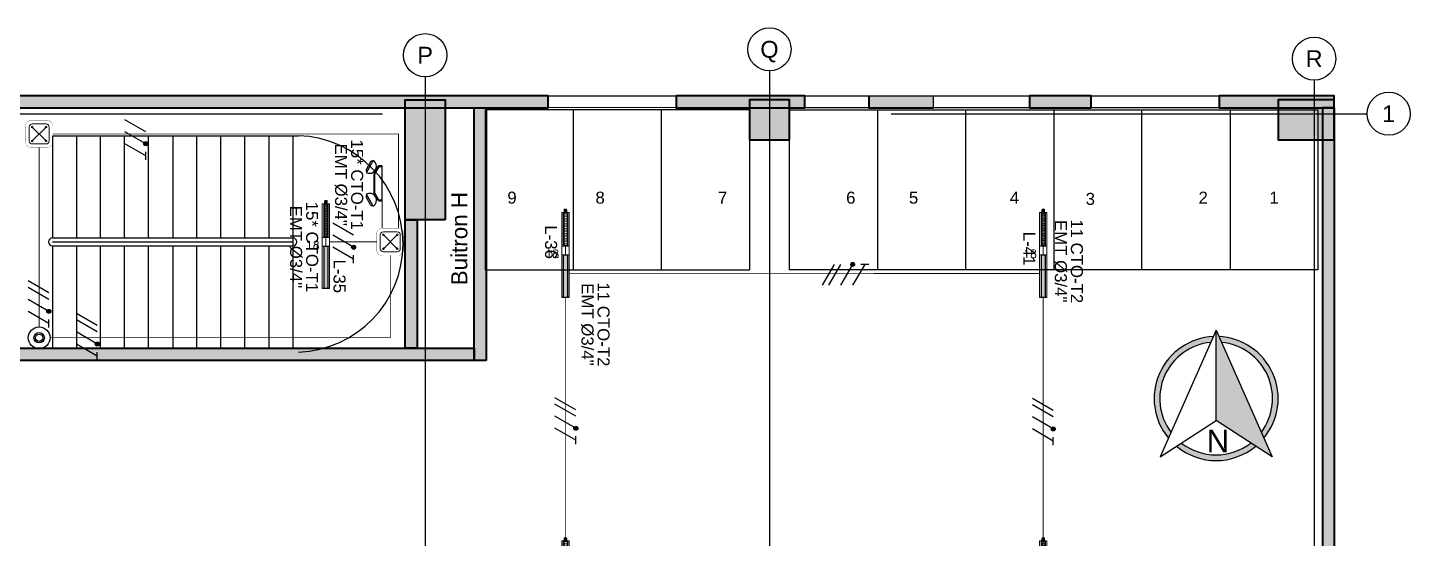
# Model space of a CAD drawing. Header units: millimetres. Extents: x -430 to 508, y 26 to 957.
# Drawn here: x 174.48 to 191.75, y 94.81 to 101.18 of the extents above; entities that cross this region are included whole.
import ezdxf
from ezdxf.enums import TextEntityAlignment as Align
from ezdxf.lldxf.tags import DXFTag

# ---------------------------------------------------------------- set-up
doc = ezdxf.new("R2010")
doc.units = ezdxf.units.MM
for name, pattern in [('Center', [50.8, 31.75, -6.35, 6.35, -6.35]), ('DASHED2', [9.525, 6.35, -3.175]), ('LÍNEAS_OCULTASX2', [0.75, 0.5, -0.25])]:
    doc.linetypes.add(name, pattern=pattern)
for name, color, linetype in [('-ALAMBRADO', 7, 'Continuous'), ('-CN-GYD-ILUMINACION-EM', 1, 'Continuous'), ('-CN-GYD-TEXTOS', 7, 'Continuous'), ('-parquead', 8, 'Continuous'), ('A-HATCH CONCRETO', 8, 'Continuous'), ('A_CIRCULO DE EJES', 252, 'Continuous'), ('AREA PARQUEO', 8, 'Continuous'), ('GG_LUMINARIA LED HERMETICA', 1, 'Continuous'), ('LUMINARIA DE EMERGENCIA', 1, 'Continuous'), ('NORTE', 7, 'Continuous'), ('PROYECCION', 8, 'DASHED2'), ('SENSOR MOVIMIENTO', 3, 'Continuous'), ('Textos-espacios', 8, 'Continuous')]:
    doc.layers.add(name, color=color, linetype=linetype)
doc.layers.add('-auxiliar', color=190, linetype='Continuous', plot=False)
for name, color, linetype, lineweight in [('-CN-GYD-INTERRUPTORES DE PARED', 3, 'Continuous', 20), ('-CN-GYD-TUBERÍA PRINCIPAL ILUMINACION', 5, 'Continuous', 5), ('-CN-GYD-TUBERÍA TOMACORRIENTE PVC', 86, 'Continuous', 18), ('_TEXTO', 7, 'Continuous', 9), ('Estructura', 250, 'Continuous', 40), ('Muro', 250, 'Continuous', 40), ('TEXTOS', 250, 'Continuous', 20)]:
    doc.layers.add(name, color=color, linetype=linetype, lineweight=lineweight)
doc.layers.add('-CN-GYD-VENTANA GRAFICA', color=7, linetype='Continuous', lineweight=5, true_color=0xa953a0)
doc.layers.add('Columna', color=7, linetype='Continuous', lineweight=40, true_color=0x4d4d4d)
doc.layers.add('EJE-ESTRUCTURA', color=7, linetype='Center', true_color=0xbdbdbd)
doc.layers.add('JCA_HATCH 254', color=7, linetype='Continuous', true_color=0xcfcfcf)
doc.styles.add('A_TEXT1', font='arial.ttf')
doc.styles.add('CORPORATIVO', font='simplex.shx')
doc.styles.add('GYD', font='arial.ttf', dxfattribs={"height": 2.5})
doc.styles.get("Standard").update_dxf_attribs({"font": 'arial.ttf'})
tags = doc.linetypes.add('EMT_LINE', pattern='A,0.5,-0.2,["EMT",Standard,S=0.1,R=0,X=-0.1,Y=-0.05],-0.25', length=0.95).pattern_tags.tags
tags[6] = DXFTag(74, 10)
pattern_1 = [(270, (73.633, 4.985), (10.40324, -6.00631), [1.50158, -10.51105]), (360, (73.6335, 4.2344), (10.40324, 6.00631), [0.75079, -20.05569]), (360, (73.6335, 4.047), (10.40324, 6.00631), [0.60063, -20.20584]), (360, (73.6335, 4.422), (10.40324, 6.00631), [0.60063, -20.20584]), (330, (73.633, 3.859), (10.40324, 6.00631), [0.4805, -11.53212]), (30, (73.633, 4.61), (4e-09, 12.01262), [0.4805, -11.53212])]

# ---------------------------------------------------------------- blocks, each defined once
blk = doc.blocks.new('GG_HERMETICA')
h = blk.add_hatch()
h.set_pattern_fill('SWAMP', color=252, scale=0.472938, angle=270)
h.set_pattern_definition(pattern_1)
h.paths.add_polyline_path([(-20, -24), (-20, 23), (-550, 23), (-550, -24)])
h = blk.add_hatch()
h.set_pattern_fill('SWAMP', color=252, scale=0.472938, angle=270)
h.set_pattern_definition(pattern_1)
h.paths.add_polyline_path([(509, -24), (509, 24), (90, 23), (90, -24)])
at = {"layer": '-CN-GYD-INTERRUPTORES DE PARED', "color": 1}
blk.add_line((-20, 0), (90, 0), dxfattribs=at)
at = {"layer": '-CN-GYD-INTERRUPTORES DE PARED', "color": 1, "extrusion": (0, 0, -1)}
blk.add_lwpolyline([(20, -46), (550, -46), (550, 46), (20, 46)], dxfattribs=at)
at = {"layer": '-CN-GYD-INTERRUPTORES DE PARED', "color": 1}
for points in [[(509, -46), (509, 46)], [(513, 8), (512, 7), (512, 3), (511, 0), (511, -13), (509, -13), (509, 0), (509, 13), (511, 13), (511, 0), (512, -3), (512, -7), (513, -8)], [(519, 12), (519, 17), (513, 17), (513, 17), (512, 16), (511, 15), (511, 13), (512, 12), (513, 11), (519, 11)], [(513, 11), (513, 8), (519, 8)], [(518, 17), (518, 11), (518, 8), (518, 0), (518, -8), (518, -11), (518, -17)], [(528, -12), (528, -16), (520, -16), (520, -12), (520, 0), (520, 12), (519, 12), (519, 0), (519, -12), (520, -12)], [(520, 12), (520, 16), (528, 16), (528, 12)], [(528, 8), (520, 8)], [(541, -14), (540, -16), (530, -16), (530, -12), (530, 0), (530, 12), (528, 12), (528, 0), (528, -12), (530, -12)], [(530, 12), (530, 16), (540, 16), (541, 14)], [(530, 7), (540, 7), (540, 9), (530, 9)], [(540, 9), (541, 11)], [(540, 7), (541, 4)], [(519, -12), (519, -17), (513, -17), (513, -17), (512, -16), (511, -15), (511, -13), (512, -12), (513, -11), (519, -11)], [(513, -11), (513, -8), (519, -8)], [(528, -8), (520, -8)], [(530, -7), (540, -7), (540, -9), (530, -9)], [(540, -7), (541, -4)], [(540, -9), (541, -11)]]:
    blk.add_lwpolyline(points, dxfattribs=at)
blk.add_lwpolyline([(550, -11), (550, 0), (550, 11), (548, 14), (546, 14), (541, 14), (541, 0), (541, -14), (546, -14), (548, -14)], close=True, dxfattribs=at)
for points in [[(509, 46, 0), (90, 46, 0), (-20, 46, 0), (-20, -46, 0), (90, -46, 0), (90, 46, 0)], [(90, -46, 0), (509, -46, 0)]]:
    blk.add_polyline3d(points, dxfattribs=at)
at = {"ltscale": 0.3}
blk.add_line((-550, -40), (-550, 40), dxfattribs=at)
at = {"color": 1}
blk.add_lwpolyline([(-20, 23), (-20, -24), (-550, -24), (-550, 23)], close=True, dxfattribs=at)
blk.add_lwpolyline([(509, -24), (90, -24), (90, 23), (509, 23)], dxfattribs=at)
at = {"color": 7, "style": 'CORPORATIVO', "flags": 1}
for tag, p in [('TIPOCONTROL', (-554, 0)), ('CONTROL', (-554, 10)), ('ACTUADOR', (-554, -10))]:
    blk.add_attdef(tag, text='', height=2, dxfattribs=at).set_placement(p, align=Align.MIDDLE_RIGHT)
at = {"color": 7, "style": 'CORPORATIVO'}
blk.add_attdef('IDENTIFICACION', text='', height=2, dxfattribs=at).set_placement((0, 82), align=Align.BOTTOM_CENTER)
at = {"color": 7, "style": 'CORPORATIVO', "flags": 1}
for tag, p in [('FABRICANTE', (553, 16)), ('REFERENCIA', (553, 5)), ('LOCALIZACION', (553, -5)), ('POTENCIA', (553, -16))]:
    blk.add_attdef(tag, text='', height=2, dxfattribs=at).set_placement(p, align=Align.MIDDLE_LEFT)
at = {"color": 7, "style": 'CORPORATIVO'}
blk.add_attdef('CIRCUITO', text='', height=2, dxfattribs=at).set_placement((532, -92), align=Align.TOP_LEFT)
blk = doc.blocks.new('3x')
at = {"layer": '-ALAMBRADO'}
h = blk.add_hatch(color=256, dxfattribs=at)
edge = h.paths.add_edge_path()
edge.add_arc((0.078, 0.13), 0.025, 0, 360)
for p, q in [((-0.152, 0.13), (-0.302, -0.13)), ((-0.072, 0.13), (-0.222, -0.13)), ((0.078, 0.13), (-0.072, -0.13)), ((0.228, 0.13), (0.078, -0.13))]:
    blk.add_line(p, q, dxfattribs=at)
blk.add_lwpolyline([(0.278, 0.13), (0.178, 0.13)], dxfattribs=at)
blk.add_circle((0.078, 0.13), 0.025, dxfattribs=at)
blk = doc.blocks.new('*U27')
at = {"layer": '-ALAMBRADO'}
blk.add_blockref('3x', (0, 0), dxfattribs=at)
blk = doc.blocks.new('A$Cf847e5f9')
at = {"true_color": 0x636466}
h = blk.add_hatch(color=251, dxfattribs=at)
h.dxf.hatch_style = 1
h.paths.add_polyline_path([(7.58, 4.1), (17.59, -2.41), (7.58, 20.19)])
h = blk.add_hatch(color=256)
h.dxf.hatch_style = 1
h.paths.add_polyline_path([(-0.94, 0.95), (-0.48, 1.98, -0.58483), (6.62, 18.02), (7.08, 19.06, 0.618991)])
h.paths.add_polyline_path([(15.65, 1.98), (16.1, 0.95, 0.618991), (8.08, 19.06), (8.54, 18.02, -0.58483)])
h = blk.add_hatch(color=256)
h.dxf.hatch_style = 1
h.paths.add_polyline_path([(1.39, 0.07), (0.5, -0.5, 0.361596), (14.66, -0.5), (13.78, 0.07, -0.344197)])
for points in [[(-2.43, -2.41), (7.58, 4.1)], [(17.59, -2.41), (7.58, 4.1)]]:
    blk.add_lwpolyline(points)
at = {"layer": 'NORTE'}
for q in [(-2.43, -2.41), (17.59, -2.41)]:
    blk.add_line((7.58, 20.19), q, dxfattribs=at)
blk.add_lwpolyline([(7.58, 4.1), (7.58, 20.19)], dxfattribs=at)
for radius, start, end in [(11.06, 92.5879, 219.6164), (10.06, 95.4614, 216.7429), (11.06, 320.3836, 87.4121), (10.06, 323.2571, 84.5386), (10.06, 232.0134, 307.9866), (11.06, 230.2404, 309.7596)]:
    blk.add_arc((7.58, 8), radius, start, end, dxfattribs=at)
at = {"layer": 'NORTE', "insert": (5.88, 2.43), "char_height": 4, "attachment_point": 1}
blk.add_mtext_dynamic_manual_height_columns('N', width=1.3231, gutter_width=12.5, heights=[0], dxfattribs=at)
blk = doc.blocks.new('Caja de paso')
at = {"layer": '-CN-GYD-TUBERÍA TOMACORRIENTE PVC', "const_width": 0.00173}
blk.add_lwpolyline([(-0.111, 0.067), (-0.111, -0.067, 0.414214), (-0.067, -0.111), (0.067, -0.111, 0.414214), (0.111, -0.067), (0.111, 0.067, 0.414214), (0.067, 0.111), (-0.067, 0.111, 0.414214)], format="xyb", close=True, dxfattribs=at)
at = {"layer": '-CN-GYD-TUBERÍA TOMACORRIENTE PVC'}
blk.add_lwpolyline([(-0.057, -0.082), (0.057, -0.082, 0.414214), (0.082, -0.057), (0.082, 0.057, 0.414214), (0.057, 0.082), (-0.057, 0.082, 0.414214), (-0.082, 0.057), (-0.082, -0.057, 0.414214)], format="xyb", close=True, dxfattribs=at)
at = {"layer": '-CN-GYD-TUBERÍA TOMACORRIENTE PVC', "linetype": 'LÍNEAS_OCULTASX2'}
for points in [[(-0.057, 0.057), (0.057, -0.057)], [(0.057, 0.057), (-0.057, -0.057)]]:
    blk.add_lwpolyline(points, dxfattribs=at)
at = {"layer": '-CN-GYD-TUBERÍA TOMACORRIENTE PVC'}
for centre in [(-0.057, 0.057), (0.057, 0.057), (-0.057, -0.057), (0.057, -0.057)]:
    blk.add_circle(centre, 0.00665, dxfattribs=at)
blk = doc.blocks.new('O6C20-MDW')
at = {"layer": 'SENSOR MOVIMIENTO'}
for radius in [129, 62.1, 43.1]:
    blk.add_circle((63166, 32657), radius, dxfattribs=at)
blk = doc.blocks.new('*U528')
at = {"layer": '-CN-GYD-ILUMINACION-EM', "ltscale": 0.3}
for p, q in [((-145, 270), (-200, 170)), ((-114, 285), (-197, 136)), ((-119, 277), (-119, 277)), ((-193, 144), (-193, 144)), ((-145, -270), (-200, -170)), ((-114, -285), (-197, -136)), ((-193, -144), (-193, -144)), ((-119, -277), (-119, -277))]:
    blk.add_line(p, q, dxfattribs=at)
at = {"layer": '-CN-GYD-ILUMINACION-EM'}
for p, q in [((0, 217), (-46, 217)), ((0, 207), (-40, 207)), ((0, -217), (0, 217)), ((-104, 116), (-104, -116)), ((-94, 114), (-94, -114)), ((-46, -217), (0, -217)), ((-40, -207), (0, -207))]:
    blk.add_line(p, q, dxfattribs=at)
for points in [[(-46, 217), (-104, 116)], [(-40, 207), (-94, 114)], [(-56, 199), (-70, 208)], [(-96, 130), (-110, 138)], [(-96, -130), (-110, -138)], [(-46, -217), (-104, -116)], [(-40, -207), (-94, -114)], [(-56, -199), (-70, -208)]]:
    blk.add_lwpolyline(points, dxfattribs=at)
at = {"layer": '-CN-GYD-ILUMINACION-EM', "ltscale": 0.3}
for centre, radius, start, end in [((-156, 211), 85.5, 240.9715, 60.9715), ((-128, 260), 19.1, 60.9715, 150.9715), ((-183, 161), 19.1, 150.9715, 240.9715), ((-183, -161), 19.1, 119.0285, 209.0285), ((-156, -211), 85.5, 299.0285, 119.0285), ((-128, -260), 19.1, 209.0285, 299.0285)]:
    blk.add_arc(centre, radius, start, end, dxfattribs=at)
at = {"layer": '-CN-GYD-TEXTOS', "style": 'GYD'}
blk.add_attdef('5', (-68, -406), '', height=125, rotation=90, dxfattribs=at)
blk = doc.blocks.new('2x')
at = {"layer": '-ALAMBRADO'}
h = blk.add_hatch(color=256, dxfattribs=at)
edge = h.paths.add_edge_path()
edge.add_arc((0.075, 0.13), 0.025, 0, 360)
for p, q in [((-0.075, 0.13), (-0.225, -0.13)), ((0.075, 0.13), (-0.075, -0.13)), ((0.225, 0.13), (0.075, -0.13))]:
    blk.add_line(p, q, dxfattribs=at)
blk.add_lwpolyline([(0.275, 0.13), (0.175, 0.13)], dxfattribs=at)
blk.add_circle((0.075, 0.13), 0.025, dxfattribs=at)
blk = doc.blocks.new('*U23')
at = {"layer": '-ALAMBRADO'}
blk.add_blockref('2x', (0, 0), dxfattribs=at)
blk = doc.blocks.new('A_B_Eje')
at = {"layer": 'A_CIRCULO DE EJES', "ltscale": 1.5}
blk.add_circle((0, 0), 0.0045, dxfattribs=at)
at = {"layer": 'A_CIRCULO DE EJES', "ltscale": 1.5, "style": 'A_TEXT1'}
blk.add_attdef('EJE', text='', height=0.0035, dxfattribs=at).set_placement((0, 0), align=Align.MIDDLE_CENTER)
blk = doc.blocks.new('estructura etapa 3')
at = {"layer": 'Columna', "transparency": 33554687}
h = blk.add_hatch(color=256, dxfattribs=at)
h.dxf.hatch_style = 1
h.paths.add_polyline_path([(-876.45, -6659.124), (-876.95, -6659.124), (-876.95, -6657.624), (-876.45, -6657.624)])
h.paths.add_polyline_path([(-867.95, -6659.124), (-868.45, -6659.124), (-868.45, -6657.624), (-867.95, -6657.624)])
h.paths.add_polyline_path([(-860.452, -6659.124), (-860.952, -6659.124), (-860.952, -6657.624), (-860.452, -6657.624)])
h.paths.add_polyline_path([(-856.154, -6658.124), (-856.154, -6657.624), (-856.654, -6657.624), (-856.654, -6658.124)])
h.paths.add_polyline_path([(-883.95, -6659.124), (-884.45, -6659.124), (-884.45, -6657.624), (-883.95, -6657.624)])
h.paths.add_polyline_path([(-891.651, -6658.124), (-891.651, -6657.624), (-892.35, -6657.624), (-892.35, -6658.124)])
h.paths.add_polyline_path([(-849.354, -6658.124), (-849.354, -6657.624), (-850.055, -6657.624), (-850.055, -6658.124)])
h.paths.add_polyline_path([(-849.354, -6668.199), (-849.354, -6667.599), (-849.854, -6667.599), (-849.854, -6668.199)])
h.paths.add_polyline_path([(-856.154, -6668.149), (-856.154, -6667.649), (-856.654, -6667.649), (-856.654, -6668.149)])
h.paths.add_polyline_path([(-859.952, -6667.649), (-859.952, -6668.149), (-861.452, -6668.149), (-861.452, -6667.649)])
h.paths.add_polyline_path([(-868.95, -6667.649), (-868.95, -6668.149), (-867.45, -6668.149), (-867.45, -6667.649)])
h.paths.add_polyline_path([(-875.95, -6667.649), (-875.95, -6668.149), (-877.45, -6668.149), (-877.45, -6667.649)])
h.paths.add_polyline_path([(-884.95, -6667.649), (-884.95, -6668.149), (-883.45, -6668.149), (-883.45, -6667.649)])
h.paths.add_polyline_path([(-891.85, -6668.199), (-891.851, -6667.599), (-892.35, -6667.599), (-892.349, -6668.199)])
h.paths.add_polyline_path([(-891.85, -6676.199), (-891.85, -6675.599), (-892.349, -6675.599), (-892.349, -6676.199)])
h.paths.add_polyline_path([(-884.95, -6675.649), (-884.95, -6676.149), (-883.45, -6676.149), (-883.45, -6675.649)])
h.paths.add_polyline_path([(-875.95, -6675.649), (-875.95, -6676.149), (-877.45, -6676.149), (-877.45, -6675.649)])
h.paths.add_polyline_path([(-868.95, -6675.649), (-868.95, -6676.149), (-867.45, -6676.149), (-867.45, -6675.649)])
h.paths.add_polyline_path([(-859.952, -6675.649), (-859.952, -6676.149), (-861.452, -6676.149), (-861.452, -6675.649)])
h.paths.add_polyline_path([(-856.154, -6676.149), (-856.154, -6675.649), (-856.654, -6675.649), (-856.654, -6676.149)])
h.paths.add_polyline_path([(-849.354, -6676.199), (-849.354, -6675.599), (-849.854, -6675.599), (-849.854, -6676.199)])
h.paths.add_polyline_path([(-849.354, -6686.299), (-849.354, -6685.699), (-849.854, -6685.699), (-849.854, -6686.299)])
h.paths.add_polyline_path([(-856.154, -6686.249), (-856.154, -6685.749), (-856.654, -6685.749), (-856.654, -6686.249)])
h.paths.add_polyline_path([(-859.952, -6685.749), (-859.952, -6686.249), (-861.452, -6686.249), (-861.452, -6685.749)])
h.paths.add_polyline_path([(-868.95, -6685.749), (-868.95, -6686.249), (-867.45, -6686.249), (-867.45, -6685.749)])
h.paths.add_polyline_path([(-875.95, -6685.749), (-875.95, -6686.249), (-877.45, -6686.249), (-877.45, -6685.749)])
h.paths.add_polyline_path([(-884.95, -6685.749), (-884.95, -6686.249), (-883.45, -6686.249), (-883.45, -6685.749)])
h.paths.add_polyline_path([(-891.847, -6686.299), (-891.851, -6685.699), (-892.35, -6685.699), (-892.346, -6686.299)])
h.paths.add_polyline_path([(-891.651, -6694.249), (-891.651, -6693.749), (-892.35, -6693.749), (-892.35, -6694.249)])
h.paths.add_polyline_path([(-884.95, -6693.749), (-884.95, -6694.249), (-883.45, -6694.249), (-883.45, -6693.749)])
h.paths.add_polyline_path([(-875.95, -6693.749), (-875.95, -6694.249), (-877.45, -6694.249), (-877.45, -6693.749)])
h.paths.add_polyline_path([(-868.95, -6693.749), (-868.95, -6694.249), (-867.45, -6694.249), (-867.45, -6693.749)])
h.paths.add_polyline_path([(-859.952, -6693.749), (-859.952, -6694.249), (-861.452, -6694.249), (-861.452, -6693.749)])
h.paths.add_polyline_path([(-856.054, -6694.249), (-856.054, -6693.749), (-856.654, -6693.749), (-856.654, -6694.249)])
h.paths.add_polyline_path([(-849.353, -6694.294), (-849.354, -6693.699), (-849.855, -6693.699), (-849.854, -6694.294)])
h.paths.add_polyline_path([(-849.358, -6703.974), (-849.353, -6703.374), (-849.854, -6703.374), (-849.859, -6703.974)])
h.paths.add_polyline_path([(-856.054, -6703.924), (-856.054, -6703.424), (-856.654, -6703.424), (-856.654, -6703.924)])
h.paths.add_polyline_path([(-861.847, -6703.424), (-860.347, -6703.424), (-860.347, -6703.924), (-861.847, -6703.924)])
h.paths.add_polyline_path([(-867.95, -6704.924), (-867.95, -6703.424), (-868.45, -6703.424), (-868.45, -6704.924)])
h.paths.add_polyline_path([(-876.45, -6704.924), (-876.45, -6703.424), (-876.95, -6703.424), (-876.95, -6704.924)])
h.paths.add_polyline_path([(-883.95, -6704.924), (-883.95, -6703.424), (-884.45, -6703.424), (-884.45, -6704.924)])
h.paths.add_polyline_path([(-891.651, -6703.924), (-891.651, -6703.424), (-892.35, -6703.424), (-892.35, -6703.924)])
h.paths.add_polyline_path([(-891.65, -6711.949), (-891.65, -6711.449), (-892.35, -6711.449), (-892.35, -6711.949)])
h.paths.add_polyline_path([(-883.95, -6709.549), (-883.95, -6711.949), (-884.45, -6711.949), (-884.45, -6709.549)])
h.paths.add_polyline_path([(-876.95, -6709.549), (-876.95, -6711.949), (-876.45, -6711.949), (-876.45, -6709.549)])
h.paths.add_polyline_path([(-868.45, -6709.549), (-868.45, -6711.949), (-867.95, -6711.949), (-867.95, -6709.549)])
h.paths.add_polyline_path([(-860.952, -6711.949), (-860.952, -6709.549), (-860.452, -6709.549), (-860.452, -6711.949)])
h.paths.add_polyline_path([(-855.954, -6711.949), (-855.954, -6711.449), (-856.654, -6711.449), (-856.654, -6711.949)])
h.paths.add_polyline_path([(-849.354, -6711.949), (-849.354, -6711.449), (-850.054, -6711.449), (-850.054, -6711.949)])
edge = h.paths.add_edge_path()
edge.add_line((-876.7, -6657.34), (-876.7, -6714.914))
at = {"layer": 'EJE-ESTRUCTURA'}
for p, q in [((-856.404, -6657.265), (-856.404, -6714.839)), ((-860.702, -6657.34), (-860.702, -6714.914)), ((-860.702, -6657.34), (-860.702, -6714.914)), ((-856.404, -6657.399), (-856.404, -6657.4)), ((-849.604, -6657.382), (-849.604, -6714.839)), ((-849.604, -6657.399), (-849.604, -6657.4)), ((-892.986, -6657.799), (-848.943, -6657.799))]:
    blk.add_line(p, q, dxfattribs=at)
at = {"layer": 'Estructura'}
for points in [[(-860.452, -6659.124), (-860.952, -6659.124), (-860.952, -6657.624), (-860.452, -6657.624)], [(-856.154, -6658.124), (-856.154, -6657.624), (-856.654, -6657.624), (-856.654, -6658.124)], [(-849.354, -6658.124), (-849.354, -6657.624), (-850.055, -6657.624), (-850.055, -6658.124)]]:
    blk.add_lwpolyline(points, close=True, dxfattribs=at)
ref = blk.add_blockref('A_B_Eje', (-856.404, -6656.995), dxfattribs=dict(xscale=60, yscale=60, zscale=60))
ref.add_attrib('EJE', 'Q', dxfattribs={"color": 7, "ltscale": 1.5, "height": 0.21, "style": 'A_TEXT1'}).set_placement((-856.404, -6656.995), align=Align.MIDDLE_CENTER)
ref = blk.add_blockref('A_B_Eje', (-860.702, -6657.069), dxfattribs=dict(xscale=60, yscale=60, zscale=60))
ref.add_attrib('EJE', 'P', dxfattribs={"color": 7, "ltscale": 1.5, "height": 0.21, "style": 'A_TEXT1'}).set_placement((-860.702, -6657.069), align=Align.MIDDLE_CENTER)
ref = blk.add_blockref('A_B_Eje', (-849.604, -6657.112), dxfattribs=dict(xscale=60, yscale=60, zscale=60))
ref.add_attrib('EJE', 'R', dxfattribs={"color": 7, "ltscale": 1.5, "height": 0.21, "style": 'A_TEXT1'}).set_placement((-849.604, -6657.112), align=Align.MIDDLE_CENTER)
ref = blk.add_blockref('A_B_Eje', (-848.673, -6657.799), dxfattribs=dict(xscale=60, yscale=60, zscale=60))
ref.add_attrib('EJE', '1', dxfattribs={"color": 7, "ltscale": 1.5, "height": 0.21, "style": 'A_TEXT1'}).set_placement((-848.673, -6657.799), align=Align.MIDDLE_CENTER)
blk = doc.blocks.new('A$C972f9415')
at = {"layer": 'A-HATCH CONCRETO', "ltscale": 0.03}
h = blk.add_hatch(color=256, dxfattribs=at)
h.dxf.hatch_style = 1
h.paths.add_polyline_path([(52.108, 57.896), (52.108, 58.046)], flags=17)
h.paths.add_polyline_path([(52.108, 57.896), (52.108, 58.046), (50.674, 58.046), (50.674, 57.896)])
h.paths.add_polyline_path([(49.074, 57.896), (49.074, 58.046), (48.306, 58.046), (48.306, 57.896), (47.106, 57.896), (47.106, 58.046), (46.299, 58.046), (46.299, 57.896)])
h.paths.add_polyline_path([(45.499, 57.896), (45.499, 58.046), (43.895, 58.046), (43.895, 57.896)])
h.paths.add_polyline_path([(42.295, 57.896), (42.295, 58.046), (32.53, 58.046), (32.53, 57.896)])
h.paths.add_polyline_path([(30.93, 57.896), (30.93, 58.046), (28.93, 58.046), (28.93, 57.896)])
h.paths.add_polyline_path([(27.33, 57.896), (27.33, 58.046), (26.028, 58.046), (26.028, 57.896)])
h.paths.add_polyline_path([(25.228, 57.896), (25.228, 58.046), (23.858, 58.046), (23.858, 57.896)])
h.paths.add_polyline_path([(23.058, 57.896), (23.058, 58.046), (21.257, 58.046), (21.257, 57.896)])
h.paths.add_polyline_path([(19.657, 57.897), (19.657, 58.047), (19.054, 58.046), (19.054, 57.896)])
h.paths.add_polyline_path([(17.854, 57.896), (17.854, 58.046), (14.654, 58.046), (14.654, 57.896)])
h.paths.add_polyline_path([(13.454, 57.896), (13.454, 58.046), (12.852, 58.046), (12.852, 57.896), (12.052, 57.898), (12.052, 58.046), (7.227, 58.046), (7.227, 57.896), (12.114, 57.898), (14.114, 57.896)])
at = {"layer": 'JCA_HATCH 254'}
h = blk.add_hatch(color=256, dxfattribs=at)
h.paths.add_polyline_path([(41.522, 54.742), (41.372, 54.742), (41.372, 57.896), (41.522, 57.896)])
h.paths.add_polyline_path([(33.013, 54.742), (33.013, 54.892), (41.372, 54.892), (41.372, 54.742)])
h.paths.add_polyline_path([(40.66, 54.892), (40.51, 54.892), (40.51, 56.496), (40.66, 56.496)])
h.paths.add_polyline_path([(33.163, 55.888), (33.013, 55.888), (33.013, 56.496), (33.163, 56.496)])
edge = h.paths.add_edge_path()
edge.add_line((40.51, 57.546), (40.51, 57.696))
edge.add_line((40.51, 57.696), (40.51, 57.546))
at = {"layer": 'JCA_HATCH 254', "linetype": 'Continuous', "ltscale": 0.3, "true_color": 0x636466, "transparency": 33554687}
h = blk.add_hatch(color=251, dxfattribs=at)
h.dxf.hatch_style = 1
h.paths.add_polyline_path([(52.113, 57.896), (51.963, 57.896), (51.963, 14.896), (52.113, 14.896)])
at = {"layer": '-auxiliar', "elevation": -201.258}
for points in [[(40.66, 54.892), (40.51, 54.892), (40.51, 56.496), (40.66, 56.496)], [(33.013, 54.742), (33.013, 54.892), (41.372, 54.892), (41.372, 54.742)]]:
    blk.add_lwpolyline(points, close=True, dxfattribs=at)
at = {"layer": '-parquead'}
blk.add_line((45.499, 58.046), (47.106, 58.046), dxfattribs=at)
for points in [[(42.295, 58.045), (43.895, 58.046), (43.895, 57.896), (42.295, 57.897)], [(47.106, 58.046), (48.306, 58.046), (48.306, 57.896), (47.106, 57.896)], [(49.074, 58.046), (50.674, 58.046), (50.674, 57.896), (49.074, 57.896)]]:
    blk.add_lwpolyline(points, close=True, dxfattribs=at)
for points in [[(46.299, 58.046), (46.299, 57.896), (45.499, 57.896), (45.499, 58.046)], [(44.809, 57.871), (41.509, 57.871), (41.509, 55.871), (44.809, 55.871)], [(42.609, 57.871), (42.609, 55.871)], [(43.709, 55.871), (43.709, 57.871)], [(44.809, 57.871), (44.809, 55.871)], [(51.908, 55.871), (45.309, 55.871), (45.309, 57.871)], [(45.309, 57.871), (51.908, 57.871)], [(46.408, 57.871), (46.408, 55.871)], [(47.508, 55.871), (47.508, 57.871)], [(48.608, 57.871), (48.608, 55.871)], [(49.708, 55.871), (49.708, 57.871)], [(50.808, 57.871), (50.808, 55.871)], [(51.908, 55.871), (51.908, 57.871)]]:
    blk.add_lwpolyline(points, dxfattribs=at)
at = {"layer": 'AREA PARQUEO'}
for p, q in [((36.108, 57.546), (36.108, 56.271)), ((36.108, 57.546), (39.179, 57.546)), ((36.408, 57.546), (36.408, 56.271)), ((36.708, 56.271), (36.708, 57.546)), ((37.008, 56.271), (37.008, 57.546)), ((37.308, 56.271), (37.308, 57.546)), ((37.608, 57.546), (37.608, 56.271)), ((37.908, 56.271), (37.908, 57.546)), ((38.208, 56.271), (38.208, 57.546)), ((38.508, 56.271), (38.508, 57.546)), ((38.808, 57.546), (38.808, 56.271)), ((39.108, 57.546), (39.108, 54.892, -201.258)), ((36.108, 56.271), (39.108, 56.271)), ((36.108, 56.221), (39.108, 56.221)), ((36.108, 56.171), (39.108, 56.171)), ((36.108, 56.171), (36.108, 54.892)), ((36.408, 56.171), (36.408, 54.892)), ((36.708, 54.892), (36.708, 56.171)), ((37.008, 54.892), (37.008, 56.171)), ((37.308, 54.892), (37.308, 56.171)), ((37.608, 56.171), (37.608, 54.892)), ((37.908, 54.892), (37.908, 56.171)), ((38.208, 54.892), (38.208, 56.171)), ((38.508, 54.892), (38.508, 56.171)), ((38.808, 56.171), (38.808, 54.892))]:
    blk.add_line(p, q, dxfattribs=at)
for centre, start, end in [((36.108, 56.221), 90, 270), ((39.108, 56.221), 270, 90)]:
    blk.add_arc(centre, 0.05, start, end, dxfattribs=at)
at = {"layer": 'Muro'}
for points in [[(42.295, 57.896), (42.295, 58.046), (32.53, 58.046), (32.53, 57.896)], [(45.499, 57.896), (45.499, 58.046), (43.895, 58.046), (43.895, 57.896)], [(49.074, 57.896), (49.074, 58.046), (48.306, 58.046), (48.306, 57.896)], [(52.108, 57.896), (52.108, 58.046), (50.674, 58.046), (50.674, 57.896)], [(41.522, 54.742), (41.372, 54.742), (41.372, 57.896), (41.522, 57.896)], [(52.113, 57.896), (51.963, 57.896), (51.963, 14.896), (52.113, 14.896)], [(40.66, 54.892), (40.51, 54.892), (40.51, 56.496), (40.66, 56.496)], [(33.013, 54.742), (33.013, 54.892), (41.372, 54.892), (41.372, 54.742)]]:
    blk.add_lwpolyline(points, close=True, dxfattribs=at)
blk.add_lwpolyline([(46.299, 58.046), (46.299, 57.896), (47.106, 57.896)], dxfattribs=at)
at = {"layer": 'PROYECCION'}
blk.add_arc((39.133, 56.196), 1.351, 271.9764, 88.0236, dxfattribs=at)
at = {"layer": 'Muro'}
blk.add_blockref('estructura etapa 3', (901.462, 6715.62), dxfattribs=at)
at = {"layer": 'Textos-espacios', "char_height": 0.15}
for s, insert, attachment_point, rotation in [('9', (41.786, 56.848), 1, 360), ('8', (42.886, 56.848), 1, 360), ('7', (44.532, 56.848), 3, 0), ('6', (46.132, 56.848), 3, 0), ('5', (46.799, 56.848), 1, 360), ('4', (48.175, 56.848), 3, 0), ('3', (49.006, 56.833), 1, 360), ('2', (50.531, 56.848), 3, 0), ('1', (51.416, 56.848), 3, 0)]:
    blk.add_mtext_dynamic_manual_height_columns(s, width=0.89145, gutter_width=5, heights=[0], dxfattribs=dict(at, insert=insert, attachment_point=attachment_point, rotation=rotation))

msp = doc.modelspace()

# ---------------------------------------------------------------- linework, layer by layer
at = {"layer": '-CN-GYD-TUBERÍA PRINCIPAL ILUMINACION', "linetype": 'EMT_LINE', "ltscale": 15, "const_width": 0.01}
for points in [[(174.797, 99.854), (179.114, 99.854), (179.114, 98.677)], [(174.628, 99.685), (174.628, 97.446)], [(178.91, 98.677), (178.91, 99.012)], [(178.843, 98.508), (178.254, 98.508)], [(179.013, 98.338), (179.013, 97.31), (174.764, 97.31)], [(181.244, 98.11), (187.116, 98.112)], [(181.197, 97.814), (181.197, 94.814)], [(187.163, 97.814), (187.163, 94.814)]]:
    msp.add_lwpolyline(points, dxfattribs=at)

# ---------------------------------------------------------------- block references
at = {"layer": '-CN-GYD-VENTANA GRAFICA', "linetype": 'Continuous', "ltscale": 10, "xscale": 1.523145158877299, "yscale": 1.523145158877299, "zscale": 1.523145158877299}
for p in [(174.628, 99.854), (179.012, 98.508)]:
    msp.add_blockref('Caja de paso', p, dxfattribs=at)
msp.add_blockref('A$C972f9415', (138.687, 42.286))
at = {"layer": '_TEXTO', "linetype": 'Continuous', "ltscale": 10, "rotation": 270}
for name, p, zscale in [('*U23', (175.828, 99.807), 0.5), ('*U23', (178.424, 98.515), 0.5), ('*U27', (174.619, 97.717), 320), ('*U27', (175.224, 97.31), 320), ('*U27', (181.198, 96.258), 320), ('*U27', (187.158, 96.249), 320)]:
    msp.add_blockref(name, p, dxfattribs=dict(at, zscale=zscale))
at = {"layer": '_TEXTO', "linetype": 'Continuous', "ltscale": 10, "zscale": 320}
msp.add_blockref('*U27', (184.706, 98.095), dxfattribs=at)
at = {"layer": 'GG_LUMINARIA LED HERMETICA'}
ref = msp.add_blockref('GG_HERMETICA', (178.208, 98.473), dxfattribs=dict(at, xscale=0.001, yscale=0.001, zscale=0.001, rotation=90))
ref.add_attrib('IDENTIFICACION', '18', dxfattribs={"layer": '0', "color": 7, "height": 0.1, "style": 'CORPORATIVO'}).set_placement((178.043, 98.386), align=Align.BOTTOM_CENTER)
ref = msp.add_blockref('GG_HERMETICA', (181.198, 98.364), dxfattribs=dict(at, xscale=0.001, yscale=0.001, zscale=0.001, rotation=90))
ref.add_attrib('IDENTIFICACION', '18', dxfattribs={"layer": '0', "color": 7, "height": 0.1, "style": 'CORPORATIVO'}).set_placement((181.033, 98.278), align=Align.BOTTOM_CENTER)
ref = msp.add_blockref('GG_HERMETICA', (187.163, 98.364), dxfattribs=dict(at, xscale=0.001, yscale=0.001, zscale=0.001, rotation=90))
ref.add_attrib('IDENTIFICACION', '18', dxfattribs={"layer": '0', "color": 7, "height": 0.1, "style": 'CORPORATIVO'}).set_placement((186.998, 98.278), align=Align.BOTTOM_CENTER)
ref = msp.add_blockref('GG_HERMETICA', (181.198, 94.264), dxfattribs=dict(at, xscale=0.001, yscale=0.001, zscale=0.001, rotation=90))
ref.add_attrib('IDENTIFICACION', '18', dxfattribs={"layer": '0', "color": 7, "height": 0.1, "style": 'CORPORATIVO'}).set_placement((181.033, 94.177), align=Align.BOTTOM_CENTER)
ref = msp.add_blockref('GG_HERMETICA', (187.163, 94.264), dxfattribs=dict(at, xscale=0.001, yscale=0.001, zscale=0.001, rotation=90))
ref.add_attrib('IDENTIFICACION', '18', dxfattribs={"layer": '0', "color": 7, "height": 0.1, "style": 'CORPORATIVO'}).set_placement((186.998, 94.177), align=Align.BOTTOM_CENTER)
at = {"layer": 'LUMINARIA DE EMERGENCIA', "linetype": 'Continuous', "ltscale": 10, "xscale": 0.001, "yscale": 0.001, "zscale": 0.001}
msp.add_blockref('*U528', (178.91, 99.238), dxfattribs=at)
at = {"layer": 'NORTE', "xscale": 0.07, "yscale": 0.07}
msp.add_blockref('A$Cf847e5f9', (188.791, 95.991), dxfattribs=at)
at = {"layer": 'SENSOR MOVIMIENTO', "lineweight": 0, "xscale": 0.00105193048980394, "yscale": 0.00105193048980394, "zscale": 0.00105193048980394}
msp.add_blockref('O6C20-MDW', (108.182, 62.957), dxfattribs=at)

# ---------------------------------------------------------------- texts
at = {"layer": 'TEXTOS'}
msp.add_text('Buitron H', height=0.2, rotation=89.9331, dxfattribs=at).set_placement((179.973, 97.965))
msp.add_text('Buitron H', height=0.2, rotation=89.9331, dxfattribs=at).set_placement((179.973, 97.965))
at = {"layer": 'TEXTOS', "char_height": 0.15, "width": 1.36121, "attachment_point": 1, "rotation": 270}
for s, insert in [('\\A1;\\pxsm0.8,qc;15* CTO-T1\\PEMT Ø3/4"       ', (178.673, 99.901)), ('\\A1;\\pxsm0.8,qc;15* CTO-T1\\PEMT Ø3/4"       ', (178.111, 99.125)), ('\\A1;\\pxsm0.8,qc;11 CTO-T2\\PEMT Ø3/4"       ', (187.658, 98.946)), ('\\A1;\\pxsm0.8,qc;11 CTO-T2\\PEMT Ø3/4"       ', (181.749, 98.157))]:
    msp.add_mtext(s, dxfattribs=dict(at, insert=insert))
at = {"layer": 'TEXTOS', "char_height": 0.15, "attachment_point": 1, "rotation": 270}
for s, insert in [('L-36', (181.094, 98.713)), ('L-41', (187.063, 98.633)), ('\\pxqc;L-35', (178.453, 98.464))]:
    msp.add_mtext_dynamic_manual_height_columns(s, width=0.77349, gutter_width=0.325, heights=[0.203], dxfattribs=dict(at, insert=insert))

doc.saveas('drawing.dxf')
